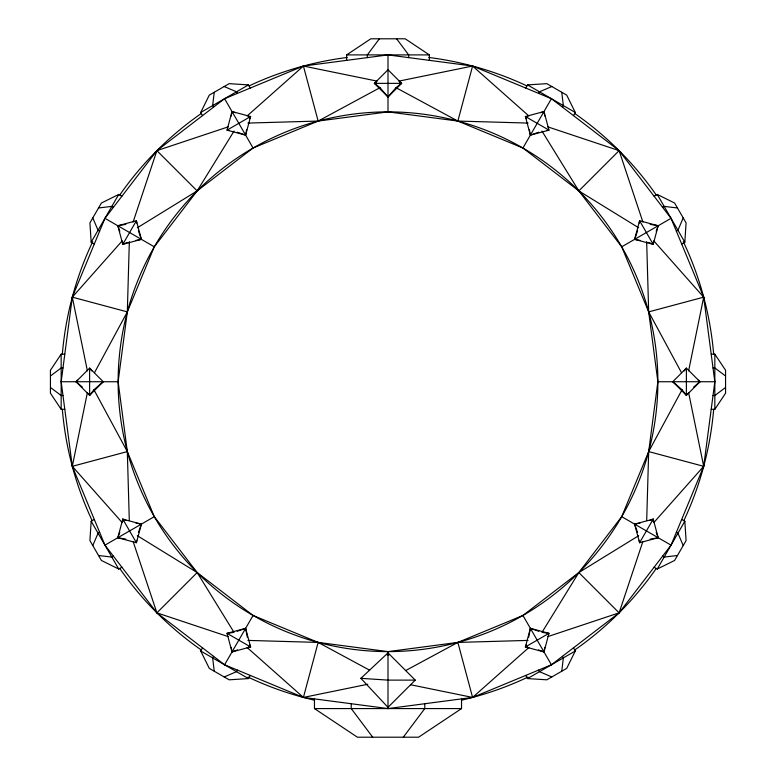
<?xml version="1.0" encoding="UTF-8"?>
<svg xmlns="http://www.w3.org/2000/svg" width="776" height="776" viewBox="0 0 776 776"><rect width="100%" height="100%" fill="white"/><g stroke="black" fill="none" stroke-linecap="round" stroke-linejoin="round"><path stroke-width="1.16" d="M129.301 520.618L127.322 451.584L118.127 381.734L127.322 311.894L129.33 241.646M646.699 520.618L648.678 451.584L657.873 381.734L648.678 311.894L646.67 241.646M127.148 242.549L122.792 244.343L117.806 225.738L136.401 220.753L141.387 239.357L122.792 244.343L122.909 242.151M653.091 521.327L653.208 519.134L634.613 524.12L639.599 542.725L658.193 537.739L653.208 519.134L649.939 520.483M94.313 519.454L91.17 521.268L89.919 540.591L101.394 560.456L118.738 569.041L121.89 567.217M681.687 244.013L684.83 242.199L686.081 222.887L674.606 203.021L657.262 194.436L654.11 196.25M214.244 92.266L212.643 105.584L213.546 107.156M561.756 671.211L563.357 657.893L562.455 656.321M61.168 381.734L72.304 297.15L104.954 218.318L156.898 150.631L224.584 98.688L303.406 66.038L388 54.902L472.594 66.038L551.416 98.688L619.102 150.631L671.046 218.318L703.696 297.15L714.832 381.734L703.696 466.327L671.046 545.15L619.102 612.846L551.416 664.78L472.594 697.43L388 708.575L303.406 697.43L224.584 664.78L156.898 612.846L104.954 545.15L72.304 466.327L61.168 381.734L118.127 381.734M136.721 540.377L136.401 542.725L117.806 537.739L122.792 519.134L141.387 524.12L136.401 542.725L122.792 519.134L126.061 520.483M639.278 223.09L639.599 220.753L658.193 225.738L653.208 244.343L634.613 239.357L639.599 220.753L653.208 244.343L648.852 242.549M231.209 116.128L232.005 111.54L250.6 116.526L245.623 135.131L227.019 130.145L232.005 111.54L235.283 112.743M544.791 647.339L543.995 651.937L525.4 646.951L530.377 628.347L548.981 633.332L543.995 651.937L538.534 649.929M246.661 129.65L245.623 135.131L237.194 132.192M528.718 637.115L530.377 628.347L538.806 631.286M122.23 522.626L72.304 466.327L87.387 392.617M688.613 370.86L703.696 297.15L653.77 240.851M367.766 684.257L303.406 697.43L318.15 642.412L388 651.607L457.85 642.412L528.087 640.404M247.913 123.074L318.15 121.066L388 111.87L457.85 121.066L472.594 66.038L528.883 115.963M133.103 222.014L156.898 150.631L228.28 126.837M547.72 636.63L619.102 612.846L642.897 541.464M138.448 532.549L141.387 524.12L135.907 523.072M637.552 230.928L634.613 239.357L640.093 240.395M387.234 655.06L388 652.878L415.238 680.115L388 707.353L360.879 678.34L388 652.878L388.766 655.06M119.814 532.268L117.806 537.739L125.838 539.126M656.186 231.209L658.193 225.738L650.162 224.342M249.707 118.709L250.6 116.526L248.417 116.642M527.583 646.835L525.4 646.951L526.293 644.769M94.517 372.655L127.322 311.894L154.288 246.807L197.172 190.915L234.032 131.086M541.968 632.392L578.828 572.562L621.712 516.67L648.678 451.584L682.055 389.756L672.763 381.734L686.382 368.115L700 381.734L686.382 395.353L672.763 381.734M92.79 545.557L98.057 533.209L99.629 532.307M683.21 217.92L677.943 230.259L676.371 231.17M202.517 115.624L200.703 112.481L209.278 95.128L229.153 83.653L248.465 84.904L250.279 88.047M573.483 647.853L575.297 650.996L566.722 668.349L546.847 679.815L527.534 678.573L525.721 675.43M682.055 389.756L686.382 395.353L687.371 393.403M94.313 244.013L91.17 242.199L118.738 194.436L121.89 196.25M122.792 244.343L136.401 220.753L136.721 223.09M250.279 675.43L248.465 678.573L229.153 679.815L209.278 668.349L200.703 650.996L202.517 647.853M525.721 88.047L527.534 84.904L546.847 83.653L566.722 95.128L575.297 112.481L573.483 115.624M213.546 656.321L212.643 657.893L214.244 671.211M538.563 93.372L539.475 91.801L551.814 86.524M224.584 664.78L253.063 615.455L318.15 642.412L369.327 670.037M638.658 227.766L578.828 190.915L522.937 148.022L551.416 98.688M237.437 670.105L236.525 671.677L224.186 676.953M562.455 107.156L563.357 105.584L561.756 92.266M653.208 519.134L639.599 542.725L639.278 540.377M654.11 567.217L657.262 569.041L684.83 521.268L681.687 519.454M64.796 354.157L61.168 354.157L50.43 370.268L50.43 393.209L61.168 409.311L64.796 409.311M711.204 409.311L714.832 409.311L725.57 393.209L725.57 370.268L714.832 354.157L711.204 354.157M379.396 38.8L367.32 54.902L367.32 57.628M403.297 737.2L424.773 708.575L424.773 703.725M88.629 393.403L89.618 395.353L93.944 389.756L103.237 381.734L89.618 368.115L75.999 381.734L89.618 395.353L103.237 381.734M684.219 370.918L686.382 368.115L686.382 395.353M399.659 82.363L401.619 83.362L396.012 87.678L388 96.981L374.381 83.362L388 69.743L401.619 83.362L388 96.981L379.988 87.678L374.381 83.362L376.341 82.363M87.387 370.86L72.304 297.15L122.23 240.851M653.77 522.626L703.696 466.327L688.613 392.617M133.103 541.464L156.898 612.846L197.172 572.562A269.873 269.873 0 0 0 648.678 451.584L703.696 466.327M681.483 372.655L648.678 311.894L621.712 246.807L578.828 190.915L619.102 150.631L642.897 222.014M247.117 115.963L303.406 66.038L377.126 81.131M410.572 684.742L472.594 697.43L528.883 647.514M77.794 380.24L75.999 381.734L82.266 386.962M693.734 386.962L700 381.734L698.206 380.24M137.342 227.766L197.172 190.915L253.063 148.022L318.15 121.066L379.988 87.678M405.605 670.61L457.85 642.412L522.937 615.455L578.828 572.562L638.658 535.702M50.43 376.001L61.168 367.95L62.982 367.95M725.57 387.476L714.832 395.527L713.018 395.527M346.639 60.353L346.639 54.902L370.792 38.8L405.208 38.8L429.361 54.902L429.361 60.353M461.536 698.885L461.536 708.575L418.594 737.2L357.406 737.2L314.464 708.575L314.464 698.885M200.703 112.481L248.465 84.904M250.6 116.526L227.019 130.145L229.356 130.455M662.578 207.289L664.149 206.377L677.477 207.987M104.954 545.15L154.288 516.67L127.322 451.584L93.944 389.756M621.712 246.807L671.046 218.318M113.422 556.188L111.851 557.09L98.523 555.49M525.4 646.951L548.981 633.332L543.142 632.547M527.534 678.573L575.297 650.996M118.738 194.436L101.394 203.021L89.919 222.887L91.17 242.199M657.262 569.041L674.606 560.456L686.081 540.591L684.83 521.268M540.717 112.743L543.995 111.54L548.981 130.145L530.377 135.131L525.4 116.526L543.995 111.54L544.791 116.128M237.466 649.929L232.005 651.937L227.019 633.332L245.623 628.347L250.6 646.951L232.005 651.937L231.209 647.339M538.806 132.192L530.377 135.131L529.339 129.65M237.194 631.286L245.623 628.347L247.282 637.115M72.304 466.327L127.322 451.584M648.678 311.894L703.696 297.15M398.874 81.131L472.594 66.038M135.907 240.395L141.387 239.357L138.448 230.928M640.093 523.072L634.613 524.12L637.552 532.549M125.838 224.342L117.806 225.738L119.814 231.209M650.162 539.126L658.193 537.739L656.186 532.268M546.643 130.455L548.981 130.145L525.4 116.526L526.293 118.709M232.858 632.547L227.019 633.332L250.6 646.951L249.707 644.769M98.523 207.987L111.851 206.377L113.422 207.289M677.477 555.49L664.149 557.09L662.578 556.188M346.639 54.902L429.361 54.902M374.381 83.362L401.619 83.362M713.018 367.95L714.832 367.95L725.57 376.001M657.873 381.734L714.832 381.734M62.982 395.527L61.168 395.527L50.43 387.476M415.238 680.115L388 680.115L360.879 678.34M314.464 708.575L461.536 708.575M396.012 87.678L457.85 121.066L528.087 123.074M247.913 640.404L318.15 642.412M525.4 116.526L527.583 116.642M248.417 646.835L250.6 646.951M72.304 297.15L127.322 311.894M547.72 126.837L619.102 150.631M156.898 612.846L228.28 636.63M457.85 121.066L522.937 148.022M224.186 86.524L236.525 91.801L237.437 93.372M551.814 676.953L539.475 671.677L538.563 670.105M527.534 84.904L575.297 112.481M676.371 532.307L677.943 533.209L683.21 545.557M104.954 218.318L154.288 246.807M621.712 516.67L671.046 545.15M99.629 231.17L98.057 230.259L92.79 217.92M200.703 650.996L248.465 678.573M137.342 535.702L197.172 572.562L253.063 615.455M247.117 647.514L303.406 697.43M156.898 150.631L197.172 190.915M578.828 572.562L619.102 612.846M91.781 370.918L89.618 368.115L89.618 395.353M154.288 516.67L197.172 572.562L234.032 632.392M396.604 38.8L408.68 54.902L408.68 57.628M372.703 737.2L351.227 708.575L351.227 703.725M541.968 131.086L578.828 190.915M657.262 194.436L684.83 242.199M224.584 98.688L253.063 148.022M522.937 615.455L551.416 664.78M91.17 521.268L118.738 569.041M303.406 66.038L318.15 121.066A269.873 269.873 0 0 0 197.172 572.562M457.85 642.412L472.594 697.43M653.091 242.151L653.208 244.343M122.792 519.134L122.909 521.327M714.832 354.157L714.832 409.311M388 54.902L388 111.87M388 651.607L388 708.575M61.168 354.157L61.168 409.311M713.668 409.35A326.832 326.832 0 0 1 683.84 520.657M656.234 568.478A326.832 326.832 0 0 1 574.744 649.968M528.019 677.06A326.832 326.832 0 0 1 462.147 700.049M313.853 700.049A326.832 326.832 0 0 1 247.981 677.06M201.256 649.968A326.832 326.832 0 0 1 119.766 568.478M92.16 520.657A326.832 326.832 0 0 1 62.332 409.35M62.332 354.128A326.832 326.832 0 0 1 92.674 241.724M119.766 194.999A326.832 326.832 0 0 1 201.256 113.509M249.077 85.903A326.832 326.832 0 0 1 347.144 57.472M428.856 57.472A326.832 326.832 0 0 1 526.923 85.903M574.744 113.509A326.832 326.832 0 0 1 656.234 194.999M683.326 241.724A326.832 326.832 0 0 1 713.668 354.128M318.15 121.066A269.873 269.873 0 0 1 648.678 451.584"/></g></svg>
